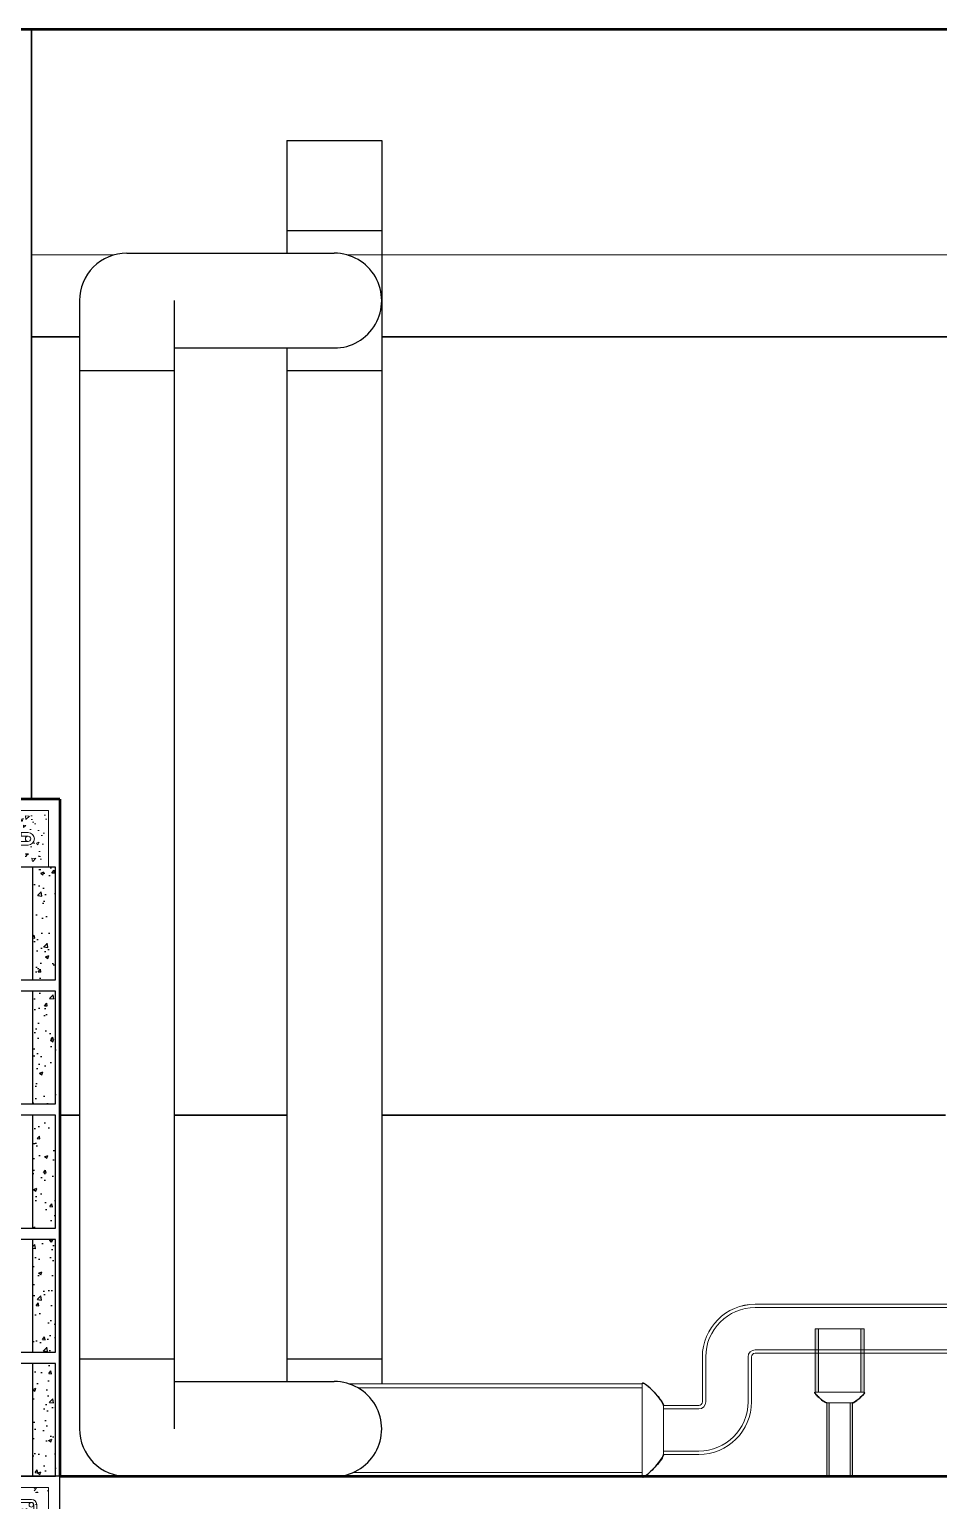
# Model space of a CAD drawing. Header units: millimetres. Extents: x 1147.5 to 1224.1, y 2097.1 to 2139.6.
# Drawn here: x 1149.635 to 1151.248, y 2120.395 to 2123.003 of the extents above; entities that cross this region are included whole.
import ezdxf

# ---------------------------------------------------------------- set-up
doc = ezdxf.new("R2010")
doc.units = ezdxf.units.MM
for name, color, linetype, lineweight in [('1 MUEBLES FIJOS', 1, 'Continuous', 30), ('1 PAREDES', 7, 'Continuous', 50), ('ACHU', 8, 'Continuous', 5), ('DETALLES ESTRUCTURALES', 7, 'Continuous', 13), ('PVC1.5_BackgroundLines', 1, 'Continuous', 13), ('PVC1.5_IntersectionBoundary', 1, 'Continuous', 13), ('PVC1.5_IntersectionFill', 1, 'Continuous', 13), ('PVC3_BackgroundLines', 1, 'Continuous', 13), ('PVC3_IntersectionBoundary', 1, 'Continuous', 13), ('PVC3_IntersectionFill', 1, 'Continuous', 13), ('PVC6_BackgroundLines', 1, 'Continuous', 13), ('PVC6_IntersectionBoundary', 1, 'Continuous', 13)]:
    doc.layers.add(name, color=color, linetype=linetype, lineweight=lineweight)
for name, color, linetype in [('Reductores_BackgroundLines', 3, 'Continuous'), ('Reductores_IntersectionBoundary', 3, 'Continuous'), ('Stock Tanks', 5, 'Continuous')]:
    doc.layers.add(name, color=color, linetype=linetype)

# ---------------------------------------------------------------- blocks, each defined once
blk = doc.blocks.new('Jamba de 10X15')
at = {"layer": 'DETALLES ESTRUCTURALES', "lineweight": 0, "ltscale": 3.5}
h = blk.add_hatch(dxfattribs=at)
h.set_pattern_fill('AR-CONC', color=256, scale=0.007)
h.set_pattern_definition([(49.99999999999999, (-0.006250000000000006, 0), (0.05020821278205274, -0.004392649448781658), [0.00525, -0.05775]), (355, (-0.006250000000000006, 0), (-0.00971259335291, 0.05265344935900083), [0.0042, -0.0462]), (100.45144446, (-0.002065982330000006, -0.00036605408), (0.04049561927089784, 0.04826079936780406), [0.004461813439999998, -0.04907994783999999]), (46.18420000000002, (-0.006250000000000006, 0.014), (0.07470689314701007, -0.01158634965551536), [0.007874999999999997, -0.08662499999999998]), (96.63563549, (-2.442785000000575e-05, 0.01303446851), (0.06542633619719598, 0.06818830205421854), [0.006692723940000001, -0.07361996319999999]), (351.1841639899999, (-0.006250000000000006, 0.014), (0.06542633615383411, 0.06818830201889932), [0.0063, -0.06930000006999999]), (21, (0.0007499999999999946, 0.0105), (0.04178349364829232, -0.02818332234657372), [0.00525, -0.05775]), (326.0000000000001, (0.0007499999999999946, 0.0105), (0.01703207323451072, 0.05076050315327971), [0.0042, -0.0462]), (71.45144474, (0.004231957779999995, 0.00815138982), (0.05881556637109798, 0.02257718069644477), [0.004461813300000001, -0.04907994784]), (37.50000000000001, (-0.006250000000000006, 0), (0.0008511898722103468, 0.0233025697681918), [0, -0.04564, 0, -0.0469, 0, -0.046375]), (7.499999999999999, (-0.006250000000000006, 0), (0.0184148676209504, 0.02760881983176522), [0, -0.02674, 0, -0.04459, 0, -0.017675]), (327.5, (-0.02186, 0), (0.03736757053206863, -0.001578841021406583), [0, -0.0175, 0, -0.0546, 0, -0.07245]), (317.5, (-0.02886000000000001, 0), (0.04082303185396704, 0.007007348763262241), [0, -0.02275, 0, -0.03626, 0, -0.05145])])
h.paths.add_polyline_path([(-0.01249999999999999, 0.1449999999999773), (-0.1000000000000227, 0.1449999999999773), (-0.09999999999979536, 0.02), (-0.0125, 0.02)])
edge = h.paths.add_edge_path(flags=16)
edge.add_line((-0.06736250000003566, 0.0561124999999447), (-0.06736250000003566, 0.1088875000000326))
edge.add_arc((-0.05624999999995453, 0.1088875000000326), 0.01111250000008113, 0, 180, ccw=False)
edge.add_line((-0.0451374999998734, 0.1088875000000326), (-0.0451374999998734, 0.0963875000000553))
edge.add_line((-0.0451374999998734, 0.0963875000000553), (-0.05148749999998473, 0.0963875000000553))
edge.add_line((-0.05148749999998473, 0.0963875000000553), (-0.05148749999998473, 0.1088875000000326))
edge.add_arc((-0.05624999999995453, 0.1088875000000326), 0.004762499999969805, 0, 180)
edge.add_line((-0.06101249999992434, 0.1088875000000326), (-0.06101249999992434, 0.0561124999999447))
edge.add_arc((-0.05624999999995453, 0.0561124999999447), 0.004762499999969805, 180, 360)
edge.add_line((-0.05148749999998473, 0.0561124999999447), (-0.05148749999998473, 0.06861249999980829))
edge.add_line((-0.05148749999998473, 0.06861249999980829), (-0.0451374999998734, 0.06861249999980829))
edge.add_line((-0.0451374999998734, 0.06861249999980829), (-0.0451374999998734, 0.0561124999999447))
edge.add_arc((-0.05624999999995453, 0.0561124999999447), 0.01111250000008113, -180, 0, ccw=False)
for p, q in [((-0.1062499999999091, 0.165), (0.01375, 0.165)), ((0.01375, 0), (0.01375, 0.165)), ((-0.1062499999999091, 0), (0.01375, 0))]:
    blk.add_line(p, q)
at = {"layer": 'DETALLES ESTRUCTURALES', "lineweight": 15}
blk.add_lwpolyline([(-0.1062499999999091, 0.02), (-0.006249999999999999, 0.02), (-0.006249999999999999, 0.1449999999999773), (-0.1062499999999091, 0.1449999999999773)], close=True, dxfattribs=at)
blk.add_lwpolyline([(-0.06736250000003566, 0.0561124999999447), (-0.06736250000003566, 0.1088875000000326, -0.9999999999999999), (-0.0451374999998734, 0.1088875000000326), (-0.0451374999998734, 0.0963875000000553), (-0.05148749999998473, 0.0963875000000553), (-0.05148749999998473, 0.1088875000000326, 0.9999999999999999), (-0.06101249999992434, 0.1088875000000326), (-0.06101249999992434, 0.0561124999999447, 0.9999999999999999), (-0.05148749999998473, 0.0561124999999447), (-0.05148749999998473, 0.06861249999980829), (-0.0451374999998734, 0.06861249999980829), (-0.0451374999998734, 0.0561124999999447, -0.9999999999999999)], format="xyb", close=True, dxfattribs=at)
for centre in [(-0.05624999999995453, 0.1088875000000326), (-0.05624999999995453, 0.0561124999999447)]:
    blk.add_circle(centre, 0.0047625, dxfattribs=at)
blk = doc.blocks.new('S12.5x15')
at = {"layer": 'DETALLES ESTRUCTURALES', "ltscale": 3.5}
h = blk.add_hatch(dxfattribs=at)
h.set_pattern_fill('AR-CONC', color=256, scale=0.00029166666655, style=0)
h.set_pattern_definition([(49.99999999999999, (-361.5996081455667, -704.9376167308769), (0.05313719510257962, -0.004648899946987173), [0.0055562499977775, -0.06111874997555251]), (355, (-361.5996081455667, -704.9376167308769), (-0.01027915757212454, 0.05572485415167922), [0.004444999998222001, -0.048894999980442]), (100.451, (-361.5951800622351, -704.9380041371268), (0.04285822963542815, 0.05107570059382151), [0.004722083331444501, -0.0519429166458895]), (46.18420000000002, (-361.5996081455667, -704.9228000642162), (0.07906472022857866, -0.01226234564214048), [0.008334374996666248, -0.09167812496332874]), (96.63559999999998, (-361.593019424736, -704.9238219183825), (0.069242901691622, 0.07216578710573138), [0.007083124997166748, -0.07791437496883422]), (351.1840000000001, (-361.5996081455667, -704.9228000642162), (0.06924301000136686, 0.07216565934714139), [0.006667499997333, -0.07334249997066301]), (21, (-361.5921998122364, -704.9265042308814), (0.04422100660096506, -0.02982744288879142), [0.0055562499977775, -0.06111874997555251]), (326.0000000000001, (-361.5921998122364, -704.9265042308814), (0.01802559159418683, 0.05372149009752119), [0.004444999998222001, -0.048894999980442]), (71.4514, (-361.5885147497378, -704.9289898433804), (0.06224647644972105, 0.02389416682429242), [0.004722083331444501, -0.0519429166458895]), (37.50000000000001, (-361.5996081455667, -704.9376167308769), (0.0009008426143956095, 0.02466188632813824), [0, -0.0483023333140124, 0, -0.049635833313479, 0, -0.04908020831370125]), (7.499999999999999, (-361.5996081455667, -704.9376167308769), (0.01948906822437688, 0.02921933431026379), [0, -0.0282998333220134, 0, -0.0471910833144569, 0, -0.01870604165918425]), (327.5, (-361.6161287288934, -704.9376167308769), (0.03954725690785192, -0.001670883663861405), [0, -0.018520833325925, 0, -0.057784999976886, 0, -0.0766762499693295]), (317.5, (-361.6235370622239, -704.9376167308769), (0.04320434455364019, 0.007416059881755705), [0, -0.0240770833237025, 0, -0.03837516665131661, 0, -0.05445124997821951])])
h.paths.add_polyline_path([(-0.01250000000000001, 0.1624999999500284), (-0.1374999999500758, 0.1624999999499337), (-0.1374999999500758, 0.0125), (-0.0125, 0.0125)])
edge = h.paths.add_edge_path(flags=16)
edge.add_arc((-0.04259374998805854, 0.1324062499620172), 0.009260416662982746, 2.930846676463261e-10, 90.00000000029308, ccw=False)
edge.add_line((-0.03333333332507579, 0.1324062499620646), (-0.03333333332507579, 0.04259374998782167))
edge.add_arc((-0.0425937499879401, 0.04259374998784536), 0.009260416662864313, 270.00000000014654, 359.9999999998535, ccw=False)
edge.add_line((-0.04259374998791642, 0.03333333332498105), (-0.1074062499619699, 0.03333333332498105))
edge.add_arc((-0.107406249961954, 0.04259374998802704), 0.009260416663045987, 180.0000000000983, 269.9999999999019, ccw=False)
edge.add_line((-0.116666666625, 0.04259374998801116), (-0.116666666625, 0.1324062499620646))
edge.add_arc((-0.107406249962112, 0.132406249962112), 0.009260416662888016, 90.00000000029308, 180.000000000293, ccw=False)
edge.add_line((-0.1074062499621594, 0.141666666625), (-0.04259374998810592, 0.141666666625))
edge = h.paths.add_edge_path(flags=0)
edge.add_arc((-0.04295159323057839, 0.131903762515624), 0.003968749998387332, 0, 360)
edge = h.paths.add_edge_path(flags=0)
edge.add_arc((-0.1077640932046319, 0.1319037625156239), 0.003968749998482082, 0, 360)
edge = h.paths.add_edge_path(flags=0)
edge.add_arc((-0.1074062499620942, 0.04259374998790664), 0.003968749998452481, 0, 360)
edge = h.paths.add_edge_path(flags=16)
edge.add_arc((-0.04259374998791642, 0.04259374998782169), 0.003968749998387332, 0, 360)
edge = h.paths.add_edge_path(flags=0)
edge.add_arc((-0.1074062499620646, 0.04259374998782176), 0.003968749998482082, 0, 360)
edge = h.paths.add_edge_path(flags=16)
edge.add_arc((-0.04257774542417421, 0.1319021915157063), 0.003984754871814948, -180.0225890098959, 7.267198053628022, ccw=False)
edge.add_arc((-0.03880531809559011, 0.1290153350150149), 0.008277492634360423, 159.5769203792912, 477.2374180301164)
edge.add_line((-0.04259374998791642, 0.136374999960452), (-0.1074062499619699, 0.136374999960452))
edge.add_arc((-0.05613686520894154, 0.1286427244613037), 0.05184918415316469, 171.4234803876373, 204.178557543829)
edge.add_arc((-0.1074062499620646, 0.1074062499620646), 0.003968749998482082, -180, 0, ccw=False)
edge.add_line((-0.1113749999605467, 0.1074062499620646), (-0.1113749999603572, 0.05172120682767657))
edge.add_line((-0.1113749999603572, 0.05172120682767657), (-0.09627668385854847, 0.06681952292939061))
edge.add_line((-0.09627668385854847, 0.06681952292939061), (-0.09253491047646421, 0.0630777495471169))
edge.add_line((-0.09253491047646421, 0.0630777495471169), (-0.1102125799988173, 0.04540008002457434))
edge.add_arc((-0.1074062499619951, 0.04259374998797341), 0.003968749998412503, -2.1902906155446544e-09, 135.0000000022592, ccw=False)
edge.add_arc((-0.1074062499620188, 0.04259374998781894), 0.003968749998436202, -45.00000000044059, 3.9676706364843994e-11, ccw=False)
edge.add_line((-0.104599919925312, 0.03978741995106902), (-0.08692225040276942, 0.05746508947361158))
edge.add_line((-0.08692225040276942, 0.05746508947361158), (-0.0831804770204957, 0.05372331609124312))
edge.add_line((-0.0831804770204957, 0.05372331609124312), (-0.098278793122115, 0.03862499998962382))
edge.add_line((-0.098278793122115, 0.03862499998962382), (-0.04259374998791642, 0.03862499998943435))
edge.add_arc((-0.04259374998791494, 0.04259374998782316), 0.003968749998388817, 180.0000000000213, 269.9999999999786, ccw=False)
edge.add_arc((-0.04259374998791642, 0.04259374998782169), 0.003968749998387339, 0, 180, ccw=False)
edge.add_line((-0.03862499998952908, 0.04259374998782169), (-0.0386249999895291, 0.1324062499620646))
blk.add_lwpolyline([(-0.157500000000091, -0.0075), (0.007499999999999979, -0.0075), (0.007499999999999999, 0.1824999999999773), (-0.1575000000000909, 0.1824999999999773)], close=True)
at = {"layer": 'DETALLES ESTRUCTURALES'}
blk.add_lwpolyline([(-0.1374999999500758, 0.0125), (-0.0125, 0.0125), (-0.0125, 0.162499999949981), (-0.1374999999500758, 0.162499999949981)], close=True, dxfattribs=at)
for points in [[(-0.09827879312230449, 0.03862499998952908), (-0.0425937499881059, 0.03862499998943435, 0.414213562373095), (-0.03862499998952908, 0.04259374998782169), (-0.03862499998952908, 0.1324062499620646, 0.414213562373095), (-0.0425937499881059, 0.136374999960452), (-0.1074062499621594, 0.136374999960452, 0.414213562373095), (-0.1113749999605467, 0.1324062499620646), (-0.1113749999605467, 0.04259374998782169, 0.668178637910143), (-0.104599919925312, 0.03978741995106902), (-0.08692225040257996, 0.05746508947351683), (-0.0831804770204957, 0.05372331609124312), (-0.1008581465430383, 0.03604564656870057, -0.668178637917991), (-0.116666666625, 0.04259374998782169), (-0.116666666625, 0.1324062499620646, -0.414213562373095), (-0.1074062499621594, 0.141666666625), (-0.0425937499881059, 0.141666666625, -0.414213562373095), (-0.03333333332507579, 0.1324062499620646), (-0.03333333332507579, 0.04259374998782169, -0.414213562373095), (-0.0425937499881059, 0.03333333332498105), (-0.1074062499621594, 0.03333333332498105)], [(-0.1113749999605467, 0.04259374998791642, -0.1989123673734541), (-0.1102125799988173, 0.04540008002457434), (-0.09253491047627475, 0.06307774954721163), (-0.09627668385854847, 0.06681952292948534), (-0.1113749999605467, 0.05172120682758183)]]:
    blk.add_lwpolyline(points, format="xyb", dxfattribs=at)
for centre in [(-0.1077640932046319, 0.131903762515624), (-0.04295159323057839, 0.131903762515624), (-0.1077640932046319, 0.04209126254138103), (-0.04295159323057839, 0.04209126254138103)]:
    blk.add_circle(centre, 0.0039687499984125, dxfattribs=at)
blk = doc.blocks.new('bq5')
h = blk.add_hatch()
h.set_pattern_fill('AR-CONC', color=256, scale=0.008)
h.set_pattern_definition([(49.99999999999999, (2.310297267182953, 12.09109507560484), (0.05738081460806028, -0.005020170798607609), [0.006, -0.066]), (355, (2.310297267182953, 12.09109507560484), (-0.01110010668904, 0.06017537069600095), [0.0048, -0.0528]), (100.45144446, (2.315079001662953, 12.09067672808484), (0.04628070773816896, 0.05515519927749035), [0.005099215359999998, -0.05609136895999998]), (46.18420000000002, (2.310297267182953, 12.10709507560484), (0.0853793064537258, -0.01324154246344612), [0.008999999999999998, -0.09899999999999998]), (96.63563549, (2.317412206782953, 12.10599161104484), (0.07477295565393827, 0.07792948806196404), [0.007648827360000001, -0.08413710079999999]), (351.1841639899999, (2.310297267182953, 12.10709507560484), (0.07477295560438185, 0.07792948802159921), [0.007200000000000001, -0.07920000008]), (21, (2.318297267182953, 12.10309507560484), (0.04775256416947694, -0.03220951125322711), [0.006, -0.066]), (326.0000000000001, (2.318297267182953, 12.10309507560484), (0.01946522655372654, 0.05801200360374825), [0.0048, -0.0528]), (71.45144474, (2.322276647502953, 12.10041094968484), (0.0672177901383977, 0.02580249222450831), [0.005099215200000001, -0.05609136896]), (37.50000000000001, (2.310297267182953, 12.09109507560484), (0.0009727884253832535, 0.02663150830650492), [0, -0.05216, 0, -0.0536, 0, -0.053]), (7.499999999999999, (2.310297267182953, 12.09109507560484), (0.02104556299537189, 0.03155293695058882), [0, -0.03056, 0, -0.05096000000000001, 0, -0.0202]), (327.5, (2.292457267182953, 12.09109507560484), (0.04270579489379272, -0.001804389738750381), [0, -0.02, 0, -0.0624, 0, -0.0828]), (317.5, (2.284457267182953, 12.09109507560484), (0.0466548935473909, 0.008008398586585419), [0, -0.026, 0, -0.04144, 0, -0.0588])])
h.paths.add_polyline_path([(0.04000000000000015, 0.1999999999999993), (0, 0.1999999999999993), (0, 0), (0.04000000000000015, 0)])
h.paths.add_polyline_path([(0.15, 0.1999999999999993), (0.1099999999999998, 0.1999999999999993), (0.1099999999999998, 0), (0.15, 0)])
for p, q in [((0.15, 0.1999999999999993), (0, 0.1999999999999993)), ((0, 0.1999999999999993), (0, 0)), ((0.04000000000000015, 0.1999999999999993), (0.04000000000000015, 0)), ((0.1099999999999999, 0), (0.1099999999999999, 0.1999999999999993)), ((0.15, 0), (0.15, 0.1999999999999993)), ((0, 0), (0.15, 0))]:
    blk.add_line(p, q)
blk = doc.blocks.new('*U311')
blk.add_blockref('bq5', (-0.0625, -0.09999999999999964))
blk = doc.blocks.new('*U312')
at = {"color": 0, "linetype": 'ByBlock', "lineweight": -2, "transparency": 16777216}
for p in [(5.388445916248354e-17, 0.88), (4.041334437186266e-17, 0.66), (2.694222958124177e-17, 0.44), (1.347111479062088e-17, 0.22), (0, 0)]:
    blk.add_blockref('*U311', p, dxfattribs=at)

msp = doc.modelspace()

# ---------------------------------------------------------------- hatches: boundary and pattern name
at = {"layer": 'PVC1.5_IntersectionFill', "linetype": 'Continuous', "extrusion": (0, 0, -1)}
h = msp.add_hatch(color=8, dxfattribs=at)
h.paths.add_polyline_path([(-1151.049578261371, 2120.437993574088), (-1151.049578261371, 2120.568243574088), (-1151.053592611467, 2120.568243574088), (-1151.053592611467, 2120.437993574088)])
h.paths.add_polyline_path([(-1151.094944261431, 2120.568243574088), (-1151.094944261431, 2120.437993574088), (-1151.090929911335, 2120.437993574088), (-1151.090929911335, 2120.568243574088)])
at = {"layer": 'PVC3_IntersectionFill', "linetype": 'Continuous', "extrusion": (0, 0, -1)}
h = msp.add_hatch(color=8, dxfattribs=at)
h.paths.add_polyline_path([(-1151.115726258701, 2120.699493574088), (-1151.115726258701, 2120.586993574088), (-1151.109720652618, 2120.586993574088), (-1151.109720652618, 2120.699493574088)])
h.paths.add_polyline_path([(-1151.0287962641, 2120.586993574088), (-1151.0287962641, 2120.699493574088), (-1151.034801870184, 2120.699493574088), (-1151.034801870184, 2120.586993574088)])

# ---------------------------------------------------------------- linework, layer by layer
at = {"layer": '1 MUEBLES FIJOS'}
for p, q in [((1149.639047551075, 2121.637993574087), (1149.639047551075, 2123.002684055312)), ((1149.724047551075, 2122.457993574087), (1149.639047551075, 2122.457993574087)), ((1151.359047551077, 2122.457993574087), (1150.260047551075, 2122.457993574088)), ((1149.689047551075, 2121.077993574087), (1149.724047551075, 2121.077993574087)), ((1149.892047551075, 2121.077993574087), (1150.092047551076, 2121.077993574087)), ((1150.260047551075, 2121.077993574087), (1151.260155101932, 2121.077993574087))]:
    msp.add_line(p, q, dxfattribs=at)
at = {"layer": '1 PAREDES'}
for p, q in [((1156.692336406648, 2123.002684055312), (1148.692336406649, 2123.002684055312)), ((1149.689047551075, 2121.637993574087), (1149.524047551075, 2121.637993574087)), ((1149.689047551075, 2121.637993574087), (1149.689047551075, 2120.437993574088)), ((1149.689047551075, 2120.437993574088), (1153.860655101932, 2120.437993574088))]:
    msp.add_line(p, q, dxfattribs=at)
at = {"layer": 'ACHU'}
for p, q in [((1149.639047551075, 2122.602993574087), (1149.785798955616, 2122.602993574088)), ((1150.198296146536, 2122.602993574088), (1151.379047551077, 2122.602993574088))]:
    msp.add_line(p, q, dxfattribs=at)
at = {"layer": 'PVC1.5_BackgroundLines', "linetype": 'Continuous', "extrusion": (0, 1, 0)}
for p, q in [((1151.049578261371, 2120.568243574088), (1151.049511261401, 2120.568243574088)), ((1151.049511261401, 2120.437993574088), (1151.049511261401, 2120.568243574088)), ((1151.053592611467, 2120.568243574088), (1151.049578261371, 2120.568243574088)), ((1151.049578261371, 2120.568243574088), (1151.049578261371, 2120.437993574088)), ((1151.090929911335, 2120.568243574088), (1151.053592611467, 2120.568243574088)), ((1151.053592611467, 2120.437993574088), (1151.053592611467, 2120.568243574088)), ((1151.090929911335, 2120.568243574088), (1151.090929911335, 2120.437993574088)), ((1151.094944261431, 2120.568243574088), (1151.090929911335, 2120.568243574088)), ((1151.095011261401, 2120.568243574088), (1151.094944261431, 2120.568243574088)), ((1151.094944261431, 2120.437993574088), (1151.094944261431, 2120.568243574088)), ((1151.095011261401, 2120.437993574088), (1151.095011261401, 2120.568243574088)), ((1151.049578261371, 2120.437993574088), (1151.049511261401, 2120.437993574088)), ((1151.049578261371, 2120.437993574088), (1151.053592611467, 2120.437993574088)), ((1151.090929911335, 2120.437993574088), (1151.053592611467, 2120.437993574088)), ((1151.090929911335, 2120.437993574088), (1151.094944261431, 2120.437993574088)), ((1151.095011261401, 2120.437993574088), (1151.094944261431, 2120.437993574088))]:
    msp.add_line(p, q, dxfattribs=at)
at = {"layer": 'PVC1.5_IntersectionBoundary', "linetype": 'Continuous', "extrusion": (0, 0, -1)}
for p, q in [((1151.049578261371, 2120.568243574088), (1151.049578261371, 2120.437993574088)), ((1151.053592611467, 2120.568243574088), (1151.049578261371, 2120.568243574088)), ((1151.053592611467, 2120.437993574088), (1151.053592611467, 2120.568243574088)), ((1151.094944261431, 2120.568243574088), (1151.090929911335, 2120.568243574088)), ((1151.090929911335, 2120.568243574088), (1151.090929911335, 2120.437993574088)), ((1151.094944261431, 2120.437993574088), (1151.094944261431, 2120.568243574088)), ((1151.049578261371, 2120.437993574088), (1151.053592611467, 2120.437993574088)), ((1151.090929911335, 2120.437993574088), (1151.094944261431, 2120.437993574088))]:
    msp.add_line(p, q, dxfattribs=at)
at = {"layer": 'PVC3_BackgroundLines', "linetype": 'Continuous', "extrusion": (0, 1, 0)}
for p, q in [((1151.235202926865, 2120.742993574087), (1150.922251772951, 2120.742993574087)), ((1152.154551772951, 2120.742958571388), (1150.922251772951, 2120.742958571388)), ((1150.922251772951, 2120.736952965305), (1152.154551772951, 2120.736952965305)), ((1151.0287962641, 2120.699493574088), (1151.028761261401, 2120.699493574088)), ((1151.028761261401, 2120.699493574088), (1151.028761261401, 2120.662034182871)), ((1151.034801870184, 2120.699493574088), (1151.0287962641, 2120.699493574088)), ((1151.0287962641, 2120.699493574088), (1151.0287962641, 2120.586993574088)), ((1151.109720652618, 2120.699493574088), (1151.034801870184, 2120.699493574088)), ((1151.034801870184, 2120.586993574088), (1151.034801870184, 2120.699493574088)), ((1151.109720652618, 2120.699493574088), (1151.109720652618, 2120.586993574088)), ((1151.115726258701, 2120.699493574088), (1151.109720652618, 2120.699493574088)), ((1151.115761261401, 2120.699493574088), (1151.115726258701, 2120.699493574088)), ((1151.115726258701, 2120.586993574088), (1151.115726258701, 2120.699493574088)), ((1151.115761261401, 2120.699493574088), (1151.115761261401, 2120.662034182871)), ((1152.154551772951, 2120.662034182871), (1150.922251772951, 2120.662034182871)), ((1150.922251772951, 2120.656028576787), (1152.154551772951, 2120.656028576787)), ((1151.028761261401, 2120.655993574087), (1150.922251772951, 2120.655993574087)), ((1151.028761261401, 2120.655993574087), (1151.028761261401, 2120.586993574088)), ((1151.109720652618, 2120.655993574087), (1151.034801870184, 2120.655993574087)), ((1151.115761261401, 2120.655993574087), (1151.115761261401, 2120.586993574088)), ((1151.235038145966, 2120.655993574087), (1151.115761261401, 2120.655993574087)), ((1150.828751772951, 2120.649493574088), (1150.828751772951, 2120.570013870231)), ((1150.82878677565, 2120.649493574088), (1150.82878677565, 2120.570013870231)), ((1150.834792381734, 2120.570013870231), (1150.834792381734, 2120.649493574088)), ((1150.909711164168, 2120.649493574088), (1150.909711164168, 2120.570013870231)), ((1150.915716770251, 2120.570013870231), (1150.915716770251, 2120.649493574088)), ((1150.915751772951, 2120.649493574088), (1150.915751772951, 2120.570013870231)), ((1151.0287962641, 2120.586993574088), (1151.034801870184, 2120.586993574088)), ((1151.034801870184, 2120.586993574088), (1151.109720652618, 2120.586993574088)), ((1151.109720652618, 2120.586993574088), (1151.115726258701, 2120.586993574088)), ((1150.822251772951, 2120.563513870231), (1150.759751772951, 2120.563513870231)), ((1150.759751772951, 2120.563478867532), (1150.759751772951, 2120.557473261449)), ((1150.822251772951, 2120.563478867532), (1150.759751772951, 2120.563478867532)), ((1150.759751772951, 2120.557473261449), (1150.759751772951, 2120.482554479014)), ((1150.759751772951, 2120.557473261449), (1150.822251772951, 2120.557473261449)), ((1150.759751772951, 2120.482554479014), (1150.759751772951, 2120.476548872931)), ((1150.822251772951, 2120.482554479014), (1150.759751772951, 2120.482554479014)), ((1150.759751772951, 2120.476548872931), (1150.822251772951, 2120.476548872931)), ((1150.822251772951, 2120.476513870231), (1150.759751772951, 2120.476513870231))]:
    msp.add_line(p, q, dxfattribs=at)
at = {"layer": 'PVC3_BackgroundLines', "linetype": 'Continuous'}
for centre, radius, start, end in [((1150.922251772951, 2120.649493574088), 0.09350000000000086, 90, 180), ((1150.922251772951, 2120.649493574088), 0.09346499730073059, 90, 180), ((1150.922251772951, 2120.649493574088), 0.08745939121705673, 90, 180), ((1150.922251772951, 2120.649493574088), 0.01254060878294391, 90, 180), ((1150.922251772951, 2120.649493574088), 0.006535002699270057, 90.00000000001303, 180), ((1150.922251772951, 2120.649493574088), 0.006499999999999791, 90.00000000001303, 180), ((1150.822251772951, 2120.570013870231), 0.006535002699270445, 270.000000000013, 0), ((1150.822251772951, 2120.570013870231), 0.01254060878294429, 270, 0), ((1150.822251772951, 2120.570013870231), 0.08745939121705712, 270, 0), ((1150.822251772951, 2120.570013870231), 0.09346499730073098, 270, 0), ((1150.822251772951, 2120.570013870231), 0.09350000000000125, 270, 0), ((1150.822251772951, 2120.570013870231), 0.006500000000000179, 270.000000000013, 0)]:
    msp.add_arc(centre, radius, start, end, dxfattribs=at)
at = {"layer": 'PVC3_IntersectionBoundary', "linetype": 'Continuous', "extrusion": (0, 0, -1)}
for p, q in [((1152.154551772951, 2120.742958571388), (1150.922251772951, 2120.742958571388)), ((1150.922251772951, 2120.736952965305), (1152.154551772951, 2120.736952965305)), ((1151.0287962641, 2120.699493574088), (1151.0287962641, 2120.586993574088)), ((1151.034801870184, 2120.699493574088), (1151.0287962641, 2120.699493574088)), ((1151.034801870184, 2120.586993574088), (1151.034801870184, 2120.699493574088)), ((1151.115726258701, 2120.699493574088), (1151.109720652618, 2120.699493574088)), ((1151.109720652618, 2120.699493574088), (1151.109720652618, 2120.586993574088)), ((1151.115726258701, 2120.586993574088), (1151.115726258701, 2120.699493574088)), ((1152.154551772951, 2120.662034182871), (1150.922251772951, 2120.662034182871)), ((1150.922251772951, 2120.656028576787), (1152.154551772951, 2120.656028576787)), ((1150.82878677565, 2120.649493574088), (1150.82878677565, 2120.570013870231)), ((1150.834792381734, 2120.570013870231), (1150.834792381734, 2120.649493574088)), ((1150.909711164168, 2120.649493574088), (1150.909711164168, 2120.570013870231)), ((1150.915716770251, 2120.570013870231), (1150.915716770251, 2120.649493574088)), ((1151.0287962641, 2120.586993574088), (1151.034801870184, 2120.586993574088)), ((1151.109720652618, 2120.586993574088), (1151.115726258701, 2120.586993574088)), ((1150.822251772951, 2120.563478867532), (1150.759751772951, 2120.563478867532)), ((1150.759751772951, 2120.563478867532), (1150.759751772951, 2120.557473261449)), ((1150.759751772951, 2120.557473261449), (1150.822251772951, 2120.557473261449)), ((1150.759751772951, 2120.482554479014), (1150.759751772951, 2120.476548872931)), ((1150.822251772951, 2120.482554479014), (1150.759751772951, 2120.482554479014)), ((1150.759751772951, 2120.476548872931), (1150.822251772951, 2120.476548872931))]:
    msp.add_line(p, q, dxfattribs=at)
for centre, radius, start, end in [((-1150.922251772951, 2120.649493574088), 0.09346499730073059, 0, 90), ((-1150.922251772951, 2120.649493574088), 0.08745939121705673, 0, 90), ((-1150.922251772951, 2120.649493574088), 0.01254060878294391, 0, 90), ((-1150.922251772951, 2120.649493574088), 0.006535002699270057, 0, 89.99999999998697), ((-1150.822251772951, 2120.570013870231), 0.09346499730073098, 180, 270), ((-1150.822251772951, 2120.570013870231), 0.08745939121705712, 180, 270), ((-1150.822251772951, 2120.570013870231), 0.006535002699270445, 180, 269.999999999987), ((-1150.822251772951, 2120.570013870231), 0.0125406087829443, 180, 270)]:
    msp.add_arc(centre, radius, start, end, dxfattribs=at)
at = {"layer": 'PVC6_BackgroundLines', "linetype": 'Continuous', "extrusion": (0, 1, 0)}
for p, q in [((1150.201596566802, 2120.602013870231), (1150.722251772951, 2120.602013870232)), ((1150.722251772951, 2120.601995307096), (1150.201654634376, 2120.601995307096)), ((1150.722251772951, 2120.594993574087), (1150.722251772951, 2120.601995307096)), ((1150.217604740581, 2120.594993574087), (1150.722251772951, 2120.594993574087)), ((1150.722251772951, 2120.445034166375), (1150.722251772951, 2120.594993574087)), ((1150.722251772951, 2120.445034166375), (1150.209711323364, 2120.445034166375)), ((1150.722251772951, 2120.438032433367), (1150.722251772951, 2120.445034166375)), ((1150.050764070475, 2120.438032433367), (1150.722251772951, 2120.438032433367)), ((1150.050764070475, 2120.438013870231), (1150.722251772951, 2120.438013870231))]:
    msp.add_line(p, q, dxfattribs=at)
at = {"layer": 'PVC6_IntersectionBoundary', "linetype": 'Continuous', "extrusion": (0, 0, -1)}
for p, q in [((1150.722251772951, 2120.601995307096), (1150.201654634376, 2120.601995307096)), ((1150.722251772951, 2120.594993574087), (1150.722251772951, 2120.601995307096)), ((1150.217604740581, 2120.594993574087), (1150.722251772951, 2120.594993574087)), ((1150.722251772951, 2120.445034166375), (1150.209711323364, 2120.445034166375)), ((1150.722251772951, 2120.438032433367), (1150.722251772951, 2120.445034166375)), ((1150.050764070475, 2120.438032433367), (1150.722251772951, 2120.438032433367))]:
    msp.add_line(p, q, dxfattribs=at)
at = {"layer": 'Reductores_BackgroundLines', "linetype": 'Continuous', "extrusion": (0, 1, 0)}
for p, q in [((1151.115761261401, 2120.586993574088), (1151.115726258701, 2120.586993574088)), ((1151.049578261371, 2120.568243574088), (1151.049511261401, 2120.568243574088)), ((1151.095011261401, 2120.568243574088), (1151.094944261431, 2120.568243574088)), ((1150.759751772951, 2120.476513870231), (1150.759751772951, 2120.476548872931))]:
    msp.add_line(p, q, dxfattribs=at)
at = {"layer": 'Reductores_BackgroundLines', "linetype": 'Continuous'}
for points, knots in [([(1150.722251772951, 2120.602013870232), (1150.722251772951, 2120.602104825051), (1150.722255607444, 2120.602196134242), (1150.722278123901, 2120.602420122395), (1150.722303022128, 2120.60255367459), (1150.722376666652, 2120.602769412555), (1150.722416665023, 2120.602855992939), (1150.722500857313, 2120.602984966446), (1150.72253867286, 2120.603032475156), (1150.722649086265, 2120.603144449969), (1150.722730588883, 2120.603202268022), (1150.722899830486, 2120.603284653092), (1150.722988252063, 2120.603312326267), (1150.723187086288, 2120.603351017377), (1150.723299704709, 2120.603357673473), (1150.723574565178, 2120.603350610641), (1150.723737750186, 2120.603326302977), (1150.724167069005, 2120.60323253035), (1150.724430246306, 2120.603143220685), (1150.725183177299, 2120.602842482159), (1150.725659562851, 2120.602593119539), (1150.727160853392, 2120.601728016154), (1150.72814326297, 2120.601034066707), (1150.731594884328, 2120.598434821314), (1150.733932118025, 2120.596348066849), (1150.742827983005, 2120.587969342456), (1150.749049629111, 2120.581222766798), (1150.755537829524, 2120.572316662172), (1150.756626165659, 2120.570727136539), (1150.758093587346, 2120.568222302466), (1150.758561282742, 2120.567355301858), (1150.759158821124, 2120.565996109722), (1150.759342697001, 2120.565525744662), (1150.759561679308, 2120.56479765827), (1150.759625560936, 2120.564547718388), (1150.75972059276, 2120.564037621887), (1150.759751772951, 2120.563774199025), (1150.759751772951, 2120.563513870231)], [0, 0, 0, 0, 0.0002731712123402037, 0.0002731712123402037, 0.0006753511334718303, 0.0006753511334718303, 0.0009570553184712774, 0.0009570553184712774, 0.001137414509601037, 0.001137414509601037, 0.001428823594950202, 0.001428823594950202, 0.001702100420389256, 0.001702100420389256, 0.002036514686459265, 0.002036514686459265, 0.002526954014499657, 0.002526954014499657, 0.003354836190955199, 0.003354836190955199, 0.004959265397666408, 0.004959265397666408, 0.008552960313057845, 0.008552960313057845, 0.01792182299847287, 0.01792182299847287, 0.04521431497513069, 0.04521431497513069, 0.05097842593656769, 0.05097842593656769, 0.05392337240076295, 0.05392337240076295, 0.05543264847584268, 0.05543264847584268, 0.05620428612029466, 0.05620428612029466, 0.0569892683379673, 0.0569892683379673, 0.0569892683379673, 0.0569892683379673]), ([(1150.759751772951, 2120.563478867532), (1150.759751772951, 2120.564057190961), (1150.759595974054, 2120.564704839594), (1150.759124516705, 2120.566103511595), (1150.758744485389, 2120.566921690177), (1150.757350268198, 2120.569605849148), (1150.755942749447, 2120.571710499314), (1150.751340711066, 2120.5780989626), (1150.747059058714, 2120.583059849979), (1150.738428534868, 2120.592232348049), (1150.733593202303, 2120.596804285021), (1150.728459607343, 2120.600801364254), (1150.726706441315, 2120.602074284764), (1150.724789607013, 2120.602993374806), (1150.724279430661, 2120.603201845972), (1150.723605449927, 2120.603329865246), (1150.72338778797, 2120.603350612649), (1150.723056176261, 2120.603313151201), (1150.722932232663, 2120.603282102393), (1150.722715845474, 2120.603176799332), (1150.722626535687, 2120.603109862673), (1150.722460339784, 2120.602923264103), (1150.722395955636, 2120.602803150544), (1150.72227556143, 2120.602461491648), (1150.722251772951, 2120.602220962868), (1150.722251772951, 2120.601995307096)], [-0.04411834551710868, -0.04411834551710868, -0.04411834551710868, -0.04411834551710868, -0.04269669035972556, -0.04269669035972556, -0.04086676819307573, -0.04086676819307573, -0.03602409365435195, -0.03602409365435195, -0.02352319744092652, -0.02352319744092652, -0.008826957506382445, -0.008826957506382445, -0.003862035103572603, -0.003862035103572603, -0.002424240870072705, -0.002424240870072705, -0.001805023507026405, -0.001805023507026405, -0.001425005498261953, -0.001425005498261953, -0.001084619179527503, -0.001084619179527503, -0.0006769673151799584, -0.0006769673151799584, 0, 0, 0, 0]), ([(1151.049511261401, 2120.568243574088), (1151.049368358885, 2120.568243574088), (1151.049223796387, 2120.568260815519), (1151.048943583633, 2120.568312557664), (1151.048806164539, 2120.568347158221), (1151.048404955372, 2120.568465378001), (1151.048145192341, 2120.56856414285), (1151.047391844828, 2120.568884726478), (1151.046909363581, 2120.569134868758), (1151.045509894608, 2120.569920088479), (1151.044617332211, 2120.570501832347), (1151.042023739234, 2120.572296448411), (1151.040371276601, 2120.573584325117), (1151.036214738305, 2120.57702757331), (1151.033751406459, 2120.579251968185), (1151.030696449876, 2120.582482581717), (1151.029931996724, 2120.583333195805), (1151.028971329581, 2120.584604440744), (1151.028708647723, 2120.584976623551), (1151.02837878631, 2120.585552901199), (1151.028281728731, 2120.585741003394), (1151.028164429344, 2120.586042062407), (1151.02812924698, 2120.586149989572), (1151.028093035404, 2120.586328274017), (1151.028084042825, 2120.586397642739), (1151.028083582771, 2120.586516069253), (1151.028087883953, 2120.586565686251), (1151.028108312599, 2120.586655818924), (1151.028123259503, 2120.586697319657), (1151.028170220588, 2120.58678257337), (1151.028206727231, 2120.58682529659), (1151.028282083045, 2120.586885086151), (1151.028319083487, 2120.58690658275), (1151.028425001858, 2120.586953683175), (1151.028498212532, 2120.586971264261), (1151.028634150362, 2120.58699017962), (1151.028697944028, 2120.586993574088), (1151.028761261401, 2120.586993574088)], [0, 0, 0, 0, 0.0004308909164050621, 0.0004308909164050621, 0.0008548496569951915, 0.0008548496569951915, 0.001685682696520953, 0.001685682696520953, 0.003311016801824719, 0.003311016801824719, 0.006499802631567625, 0.006499802631567625, 0.01277285288793815, 0.01277285288793815, 0.0226922366208134, 0.0226922366208134, 0.02611176632212893, 0.02611176632212893, 0.02747245685537645, 0.02747245685537645, 0.02810378547723204, 0.02810378547723204, 0.02844176644631583, 0.02844176644631583, 0.02864955978440862, 0.02864955978440862, 0.02879704867136276, 0.02879704867136276, 0.02892681608406977, 0.02892681608406977, 0.02908904499146352, 0.02908904499146352, 0.02921539815594664, 0.02921539815594664, 0.02943680117272984, 0.02943680117272984, 0.02962714074556572, 0.02962714074556572, 0.02962714074556572, 0.02962714074556572]), ([(1151.0287962641, 2120.586993574088), (1151.028713106874, 2120.586993574088), (1151.028627012131, 2120.586987615284), (1151.028474092272, 2120.586956742195), (1151.028403015608, 2120.586933661626), (1151.028292779916, 2120.586869725843), (1151.028251125302, 2120.58683537693), (1151.02818126543, 2120.586747922856), (1151.028156395359, 2120.586697172062), (1151.028117785729, 2120.586562826662), (1151.028114601176, 2120.586477634267), (1151.028133675555, 2120.586251313077), (1151.028178597138, 2120.586099054673), (1151.02852906481, 2120.585171353211), (1151.029372375074, 2120.584087928544), (1151.031863347032, 2120.581136671997), (1151.034796628514, 2120.57831257662), (1151.040944041182, 2120.573093624793), (1151.044155611554, 2120.570697447444), (1151.047276743153, 2120.568966901677), (1151.048086796842, 2120.568569651824), (1151.049037451854, 2120.568301576681), (1151.049318700052, 2120.568243574088), (1151.049578261371, 2120.568243574088)], [-0.02240428915617854, -0.02240428915617854, -0.02240428915617854, -0.02240428915617854, -0.0221371506267113, -0.0221371506267113, -0.02190349776029073, -0.02190349776029073, -0.02172832839513817, -0.02172832839513817, -0.0215444160248671, -0.0215444160248671, -0.02127989257285833, -0.02127989257285833, -0.02081514985617111, -0.02081514985617111, -0.01808704238021481, -0.01808704238021481, -0.01050974085647563, -0.01050974085647563, -0.002971880324735165, -0.002971880324735165, -0.0007786839559914664, -0.0007786839559914664, 0, 0, 0, 0]), ([(1151.094944261431, 2120.568243574088), (1151.095265713216, 2120.568243574088), (1151.095632018387, 2120.568332078089), (1151.096422031361, 2120.568594371781), (1151.096890546691, 2120.56880668939), (1151.098425157811, 2120.5695799353), (1151.099638271113, 2120.570357816278), (1151.103281513422, 2120.572866563779), (1151.106115318938, 2120.575179954004), (1151.111138285068, 2120.579672676917), (1151.1134929972, 2120.582039230601), (1151.115382834372, 2120.584408981125), (1151.11588123035, 2120.585090217834), (1151.116256745453, 2120.585859365537), (1151.116345385085, 2120.586073977875), (1151.116401276765, 2120.586364532795), (1151.116410244087, 2120.586460386957), (1151.116393059094, 2120.586609615499), (1151.116378374196, 2120.586666432805), (1151.116327901256, 2120.586768298044), (1151.116294777737, 2120.586811036529), (1151.116201574915, 2120.586891637383), (1151.116140568554, 2120.586922907553), (1151.115966355193, 2120.586982047832), (1151.11584191374, 2120.586993574088), (1151.115726258701, 2120.586993574088)], [-0.01972562473276982, -0.01972562473276982, -0.01972562473276982, -0.01972562473276982, -0.01906119073842174, -0.01906119073842174, -0.01819447131763567, -0.01819447131763567, -0.01589584785361126, -0.01589584785361126, -0.01006706391112134, -0.01006706391112134, -0.003740588647962314, -0.003740588647962314, -0.001777412065380314, -0.001777412065380314, -0.001165223680420461, -0.001165223680420461, -0.0008908394751906317, -0.0008908394751906317, -0.0007156706450809504, -0.0007156706450809504, -0.0005506672383537785, -0.0005506672383537785, -0.0003469651142906254, -0.0003469651142906254, 0, 0, 0, 0]), ([(1150.722251772951, 2120.438032433367), (1150.722251772951, 2120.437865321452), (1150.722264819289, 2120.437692525536), (1150.722331414424, 2120.437390943895), (1150.722379429514, 2120.437254972646), (1150.72251310411, 2120.437037340033), (1150.72258744378, 2120.436953536906), (1150.722779039121, 2120.43681105525), (1150.722892429872, 2120.436761205483), (1150.723197046678, 2120.436684257722), (1150.723394888723, 2120.436682885729), (1150.723932623526, 2120.43673964897), (1150.72430562117, 2120.436856448417), (1150.726494776347, 2120.437710173656), (1150.729022321211, 2120.439626859019), (1150.735611589433, 2120.44496607273), (1150.741846728899, 2120.4511566692), (1150.751700728172, 2120.462411613338), (1150.755578223551, 2120.467446829512), (1150.758484917342, 2120.472540296858), (1150.759167764357, 2120.473905779983), (1150.759646584919, 2120.475567242424), (1150.759751772951, 2120.476074749447), (1150.759751772951, 2120.476548872931)], [-0.04043828600082858, -0.04043828600082858, -0.04043828600082858, -0.04043828600082858, -0.04001099046842825, -0.04001099046842825, -0.03964915618269101, -0.03964915618269101, -0.03935868723199293, -0.03935868723199293, -0.0390393430886543, -0.0390393430886543, -0.03855622146923728, -0.03855622146923728, -0.03765665787911368, -0.03765665787911368, -0.03252889264188057, -0.03252889264188057, -0.01737457005193001, -0.01737457005193001, -0.005199968452883486, -0.005199968452883486, -0.001422370450637913, -0.001422370450637913, 0, 0, 0, 0]), ([(1150.759751772951, 2120.476513870231), (1150.759751772951, 2120.476317980532), (1150.759733997196, 2120.476120572633), (1150.759676587447, 2120.475734272228), (1150.759637034388, 2120.475543840921), (1150.75949806708, 2120.474986234959), (1150.759377796592, 2120.474623659466), (1150.758978856553, 2120.473573448673), (1150.758657730603, 2120.472900528037), (1150.75763781107, 2120.470957724397), (1150.756866154926, 2120.469723264182), (1150.750648396042, 2120.46043716521), (1150.743952239374, 2120.45321680806), (1150.734510679284, 2120.444196993484), (1150.732030975318, 2120.441952814945), (1150.728376041417, 2120.439159215643), (1150.727342859572, 2120.438417447382), (1150.725767452833, 2120.437492140733), (1150.725270832112, 2120.437226458221), (1150.724487522272, 2120.436904795885), (1150.724215274462, 2120.436809218016), (1150.723772037179, 2120.436707242076), (1150.723604401774, 2120.436680199402), (1150.723322641969, 2120.436669369932), (1150.723207722814, 2120.436674551326), (1150.723005689089, 2120.436710787002), (1150.722916388528, 2120.436737080365), (1150.722746668026, 2120.43681586107), (1150.722665275009, 2120.436870760675), (1150.722554811673, 2120.436977186), (1150.722517136542, 2120.43702180528), (1150.722431919463, 2120.437144147797), (1150.722390526015, 2120.437227101533), (1150.722307630802, 2120.437449605196), (1150.722279337355, 2120.437595546929), (1150.722255607444, 2120.437831606221), (1150.722251772951, 2120.437922915412), (1150.722251772951, 2120.438013870231)], [0, 0, 0, 0, 0.0005895187219098778, 0.0005895187219098778, 0.001171629181096433, 0.001171629181096433, 0.002313504480622267, 0.002313504480622267, 0.004541920380960438, 0.004541920380960438, 0.008896246810183544, 0.008896246810183544, 0.03806846862095985, 0.03806846862095985, 0.04806895424082063, 0.04806895424082063, 0.05186936170666747, 0.05186936170666747, 0.05355009363876916, 0.05355009363876916, 0.05440970984694628, 0.05440970984694628, 0.05491454423786682, 0.05491454423786682, 0.05525561338053074, 0.05525561338053074, 0.05553031680118987, 0.05553031680118987, 0.0558169537718002, 0.0558169537718002, 0.05599048686152241, 0.05599048686152241, 0.05626424202070012, 0.05626424202070012, 0.05670281787168427, 0.05670281787168427, 0.05697598908402446, 0.05697598908402446, 0.05697598908402446, 0.05697598908402446])]:
    msp.add_open_spline(points, degree=3, knots=knots, dxfattribs=at)
msp.add_open_spline([(1151.115761261401, 2120.586993574088), (1151.12042234437, 2120.586993574088), (1151.09967234437, 2120.568243574088), (1151.095011261401, 2120.568243574088)], degree=3, dxfattribs=at)
at = {"layer": 'Reductores_IntersectionBoundary', "linetype": 'Continuous'}
for points, knots in [([(1150.759751772951, 2120.563478867532), (1150.759751772951, 2120.564057190961), (1150.759595974054, 2120.564704839594), (1150.759124516705, 2120.566103511595), (1150.758744485389, 2120.566921690177), (1150.757350268198, 2120.569605849148), (1150.755942749447, 2120.571710499314), (1150.751340711066, 2120.5780989626), (1150.747059058714, 2120.583059849979), (1150.738428534868, 2120.592232348049), (1150.733593202303, 2120.596804285021), (1150.728459607343, 2120.600801364254), (1150.726706441315, 2120.602074284764), (1150.724789607013, 2120.602993374806), (1150.724279430661, 2120.603201845972), (1150.723605449927, 2120.603329865246), (1150.72338778797, 2120.603350612649), (1150.723056176261, 2120.603313151201), (1150.722932232663, 2120.603282102393), (1150.722715845474, 2120.603176799332), (1150.722626535687, 2120.603109862673), (1150.722460339784, 2120.602923264103), (1150.722395955636, 2120.602803150544), (1150.72227556143, 2120.602461491648), (1150.722251772951, 2120.602220962868), (1150.722251772951, 2120.601995307096)], [-0.04411834551710858, -0.04411834551710858, -0.04411834551710858, -0.04411834551710858, -0.04269669035972547, -0.04269669035972547, -0.04086676819307564, -0.04086676819307564, -0.03602409365435187, -0.03602409365435187, -0.02352319744092647, -0.02352319744092647, -0.008826957506382429, -0.008826957506382429, -0.003862035103572596, -0.003862035103572596, -0.002424240870072704, -0.002424240870072704, -0.001805023507026406, -0.001805023507026406, -0.001425005498261953, -0.001425005498261953, -0.001084619179527503, -0.001084619179527503, -0.0006769673151799584, -0.0006769673151799584, 0, 0, 0, 0]), ([(1151.0287962641, 2120.586993574088), (1151.028713106874, 2120.586993574088), (1151.028627012131, 2120.586987615284), (1151.028474092272, 2120.586956742195), (1151.028403015608, 2120.586933661626), (1151.028292779916, 2120.586869725843), (1151.028251125302, 2120.58683537693), (1151.02818126543, 2120.586747922856), (1151.028156395359, 2120.586697172062), (1151.028117785729, 2120.586562826662), (1151.028114601176, 2120.586477634267), (1151.028133675555, 2120.586251313077), (1151.028178597138, 2120.586099054673), (1151.02852906481, 2120.585171353211), (1151.029372375074, 2120.584087928544), (1151.031863347032, 2120.581136671997), (1151.034796628514, 2120.57831257662), (1151.040944041182, 2120.573093624793), (1151.044155611554, 2120.570697447444), (1151.047276743153, 2120.568966901677), (1151.048086796842, 2120.568569651824), (1151.049037451854, 2120.568301576681), (1151.049318700052, 2120.568243574088), (1151.049578261371, 2120.568243574088)], [-0.02240428915617854, -0.02240428915617854, -0.02240428915617854, -0.02240428915617854, -0.0221371506267113, -0.0221371506267113, -0.02190349776029073, -0.02190349776029073, -0.02172832839513817, -0.02172832839513817, -0.0215444160248671, -0.0215444160248671, -0.02127989257285833, -0.02127989257285833, -0.02081514985617111, -0.02081514985617111, -0.01808704238021481, -0.01808704238021481, -0.01050974085647563, -0.01050974085647563, -0.002971880324735165, -0.002971880324735165, -0.0007786839559914664, -0.0007786839559914664, 0, 0, 0, 0]), ([(1151.094944261431, 2120.568243574088), (1151.095265713216, 2120.568243574088), (1151.095632018387, 2120.568332078089), (1151.096422031361, 2120.568594371781), (1151.096890546691, 2120.56880668939), (1151.098425157811, 2120.5695799353), (1151.099638271113, 2120.570357816278), (1151.103281513422, 2120.572866563779), (1151.106115318938, 2120.575179954004), (1151.111138285068, 2120.579672676917), (1151.1134929972, 2120.582039230601), (1151.115382834372, 2120.584408981125), (1151.11588123035, 2120.585090217834), (1151.116256745453, 2120.585859365537), (1151.116345385085, 2120.586073977875), (1151.116401276765, 2120.586364532795), (1151.116410244087, 2120.586460386957), (1151.116393059094, 2120.586609615499), (1151.116378374196, 2120.586666432805), (1151.116327901256, 2120.586768298044), (1151.116294777737, 2120.586811036529), (1151.116201574915, 2120.586891637383), (1151.116140568554, 2120.586922907553), (1151.115966355193, 2120.586982047832), (1151.11584191374, 2120.586993574088), (1151.115726258701, 2120.586993574088)], [-0.01972562473276982, -0.01972562473276982, -0.01972562473276982, -0.01972562473276982, -0.01906119073842174, -0.01906119073842174, -0.01819447131763567, -0.01819447131763567, -0.01589584785361126, -0.01589584785361126, -0.01006706391112134, -0.01006706391112134, -0.003740588647962314, -0.003740588647962314, -0.001777412065380314, -0.001777412065380314, -0.001165223680420461, -0.001165223680420461, -0.0008908394751906317, -0.0008908394751906317, -0.0007156706450809504, -0.0007156706450809504, -0.0005506672383537785, -0.0005506672383537785, -0.0003469651142906254, -0.0003469651142906254, 0, 0, 0, 0]), ([(1150.722251772951, 2120.438032433367), (1150.722251772951, 2120.437865321452), (1150.722264819289, 2120.437692525536), (1150.722331414424, 2120.437390943895), (1150.722379429514, 2120.437254972646), (1150.72251310411, 2120.437037340033), (1150.72258744378, 2120.436953536906), (1150.722779039121, 2120.43681105525), (1150.722892429872, 2120.436761205483), (1150.723197046678, 2120.436684257722), (1150.723394888723, 2120.436682885729), (1150.723932623526, 2120.43673964897), (1150.72430562117, 2120.436856448417), (1150.726494776347, 2120.437710173656), (1150.729022321211, 2120.439626859019), (1150.735611589433, 2120.44496607273), (1150.741846728899, 2120.4511566692), (1150.751700728172, 2120.462411613338), (1150.755578223551, 2120.467446829512), (1150.758484917342, 2120.472540296858), (1150.759167764357, 2120.473905779983), (1150.759646584919, 2120.475567242424), (1150.759751772951, 2120.476074749447), (1150.759751772951, 2120.476548872931)], [-0.04043828600082858, -0.04043828600082858, -0.04043828600082858, -0.04043828600082858, -0.04001099046842825, -0.04001099046842825, -0.03964915618269101, -0.03964915618269101, -0.03935868723199293, -0.03935868723199293, -0.0390393430886543, -0.0390393430886543, -0.03855622146923728, -0.03855622146923728, -0.03765665787911368, -0.03765665787911368, -0.03252889264188057, -0.03252889264188057, -0.01737457005193001, -0.01737457005193001, -0.005199968452883486, -0.005199968452883486, -0.001422370450637913, -0.001422370450637913, 0, 0, 0, 0])]:
    msp.add_open_spline(points, degree=3, knots=knots, dxfattribs=at)
at = {"layer": 'Stock Tanks'}
for p, q in [((1150.092047551076, 2122.805993574087), (1150.092047551076, 2122.605993574088)), ((1150.092047551076, 2122.805993574087), (1150.260047551075, 2122.805993574087)), ((1150.260047551075, 2122.805993574087), (1150.260047551075, 2120.602013870231)), ((1150.092047551076, 2122.645993574087), (1150.260047551075, 2122.645993574087)), ((1149.808047551075, 2122.605993574087), (1150.176047551075, 2122.605993574087)), ((1149.724047551075, 2122.521993574088), (1149.724047551076, 2120.521993574086)), ((1149.892047551074, 2122.521993574088), (1149.892047551075, 2120.521993574086)), ((1149.892047551075, 2122.437993574087), (1150.176047551075, 2122.437993574087)), ((1150.092047551076, 2122.437993574088), (1150.092047551076, 2120.605993574087)), ((1149.724047551076, 2122.397993574087), (1149.892047551075, 2122.397993574087)), ((1150.092047551076, 2122.397993574087), (1150.260047551075, 2122.397993574087)), ((1149.724047551076, 2120.645993574087), (1149.892047551075, 2120.645993574087)), ((1150.092047551076, 2120.645993574087), (1150.260047551075, 2120.645993574087)), ((1149.892047551075, 2120.605993574087), (1150.176047551075, 2120.605993574085)), ((1149.892047551075, 2120.605993574087), (1150.176047551075, 2120.605993574087))]:
    msp.add_line(p, q, dxfattribs=at)
for centre, start, end in [((1149.808047551075, 2122.521993574088), 89.99999999984367, 180), ((1150.176047551076, 2122.521993574088), 269.9999999996898, 90.00000000015507), ((1150.176047551076, 2120.521993574086), 269.9999999998449, 90.00000000031017), ((1149.808047551075, 2120.521993574086), 180, 270.0000000001563)]:
    msp.add_arc(centre, 0.08399999999892316, start, end, dxfattribs=at)

# ---------------------------------------------------------------- block references
at = {"xscale": -1, "rotation": 270}
msp.add_blockref('Jamba de 10X15', (1149.524047551075, 2121.624243574087), dxfattribs=at)
for name, p in [('*U312', (1149.594047551163, 2120.537993574088)), ('S12.5x15', (1149.681547551075, 2120.255493574088))]:
    msp.add_blockref(name, p)

doc.saveas('drawing.dxf')
